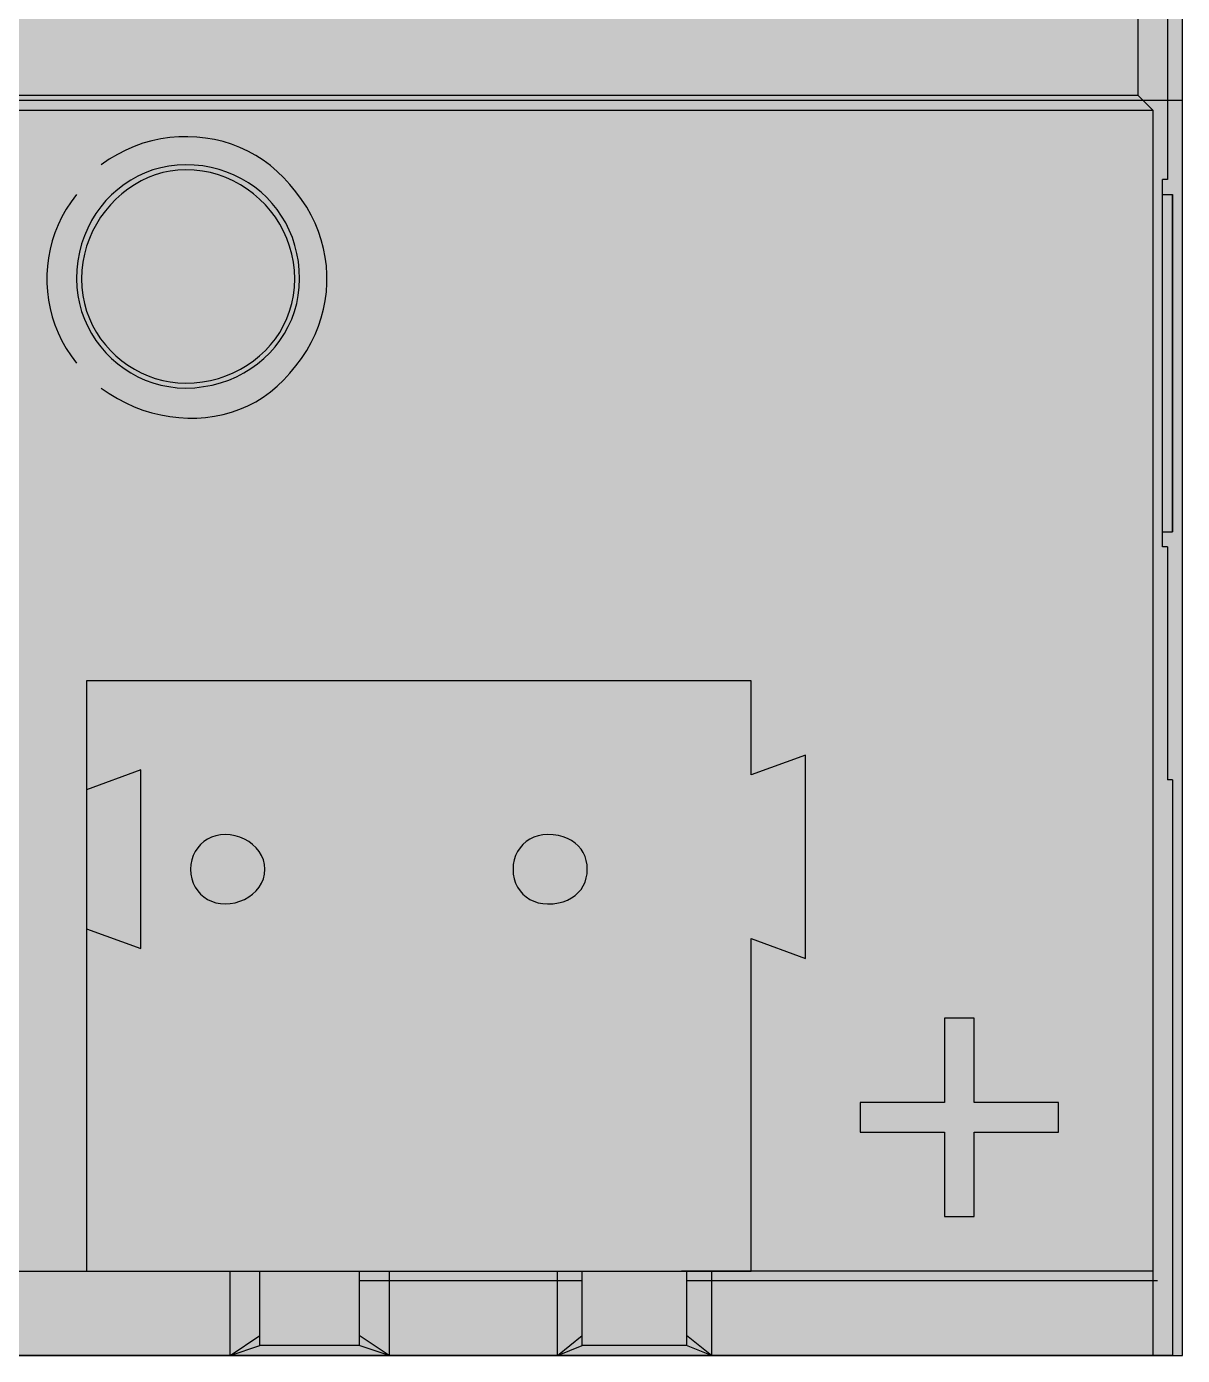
# Model space of a CAD drawing. Header units: millimetres. Extents: x 0 to 966, y -664 to 90.
# Drawn here: x 301.46 to 322, y -130 to -106.39 of the extents above; entities that cross this region are included whole.
import ezdxf

# ---------------------------------------------------------------- set-up
doc = ezdxf.new("R2010")
doc.units = ezdxf.units.MM
for name, color, linetype in [('HDL_BODY', 7, 'Continuous'), ('HDL_COLOUR', 7, 'Continuous'), ('HDL_DETAIL', 7, 'Continuous')]:
    doc.layers.add(name, color=color, linetype=linetype)

# ---------------------------------------------------------------- blocks, each defined once
blk = doc.blocks.new('M_R4.16.1_FRONT')
at = {"layer": 'HDL_BODY', "true_color": 0x202126}
blk.add_hatch(color=250, dxfattribs=at).paths.add_polyline_path([(0, 0), (72, 0), (72, 90), (0, 90)])
at = {"layer": 'HDL_BODY', "true_color": 0x2a2a30}
blk.add_hatch(color=250, dxfattribs=at).paths.add_polyline_path([(0.4, 20.52), (71.6, 20.52), (71.6, 68.31), (0.4, 68.31)])
at = {"layer": 'HDL_BODY', "true_color": 0x23242a}
blk.add_hatch(color=250, dxfattribs=at).paths.add_polyline_path([(0.4, 0.5), (71.6, 0.5), (71.6, 19.8), (0.4, 19.8)])
at = {"layer": 'HDL_COLOUR', "true_color": 0x232529}
for points in [[(56.312, 19.129), (56.307, 19.283), (56.291, 19.434), (56.265, 19.581), (56.229, 19.724), (56.183, 19.862), (56.128, 19.995), (56.065, 20.122), (55.993, 20.244), (55.913, 20.36), (55.825, 20.469), (55.729, 20.572), (55.627, 20.668), (55.517, 20.756), (55.402, 20.836), (55.28, 20.908), (55.152, 20.972), (55.019, 21.027), (54.882, 21.072), (54.739, 21.108), (54.592, 21.135), (54.441, 21.151), (54.287, 21.156), (54.137, 21.15), (53.99, 21.133), (53.846, 21.104), (53.706, 21.064), (53.57, 21.014), (53.439, 20.955), (53.314, 20.885), (53.193, 20.806), (53.079, 20.719), (52.971, 20.623), (52.871, 20.519), (52.778, 20.408), (52.692, 20.289), (52.615, 20.164), (52.547, 20.032), (52.488, 19.894), (52.439, 19.75), (52.4, 19.602), (52.371, 19.448), (52.354, 19.29), (52.348, 19.129), (52.354, 18.979), (52.371, 18.832), (52.4, 18.688), (52.439, 18.548), (52.488, 18.412), (52.547, 18.281), (52.615, 18.156), (52.692, 18.035), (52.778, 17.921), (52.871, 17.813), (52.971, 17.713), (53.079, 17.619), (53.193, 17.534), (53.314, 17.457), (53.439, 17.389), (53.57, 17.33), (53.706, 17.28), (53.846, 17.241), (53.99, 17.213), (54.137, 17.195), (54.287, 17.189), (54.449, 17.195), (54.606, 17.213), (54.76, 17.241), (54.908, 17.28), (55.052, 17.33), (55.189, 17.389), (55.321, 17.457), (55.446, 17.534), (55.565, 17.619), (55.676, 17.713), (55.78, 17.813), (55.876, 17.921), (55.963, 18.035), (56.042, 18.156), (56.111, 18.281), (56.171, 18.412), (56.221, 18.548), (56.26, 18.688), (56.289, 18.832), (56.307, 18.979), (56.312, 19.129)], [(56.226, 19.129), (56.22, 19.278), (56.203, 19.425), (56.174, 19.569), (56.135, 19.709), (56.086, 19.845), (56.027, 19.975), (55.959, 20.101), (55.882, 20.222), (55.796, 20.336), (55.703, 20.443), (55.602, 20.544), (55.495, 20.637), (55.381, 20.723), (55.26, 20.8), (55.134, 20.868), (55.003, 20.927), (54.868, 20.977), (54.728, 21.016), (54.584, 21.044), (54.437, 21.062), (54.287, 21.068), (54.149, 21.062), (54.013, 21.044), (53.879, 21.016), (53.748, 20.977), (53.62, 20.927), (53.496, 20.868), (53.376, 20.8), (53.261, 20.723), (53.152, 20.637), (53.048, 20.544), (52.95, 20.443), (52.86, 20.336), (52.776, 20.222), (52.701, 20.101), (52.634, 19.975), (52.576, 19.845), (52.527, 19.709), (52.488, 19.569), (52.46, 19.425), (52.443, 19.278), (52.437, 19.129), (52.443, 18.979), (52.46, 18.834), (52.488, 18.693), (52.527, 18.557), (52.576, 18.425), (52.634, 18.299), (52.701, 18.178), (52.776, 18.064), (52.86, 17.956), (52.95, 17.854), (53.048, 17.76), (53.152, 17.673), (53.261, 17.594), (53.376, 17.522), (53.496, 17.459), (53.62, 17.405), (53.748, 17.36), (53.879, 17.325), (54.013, 17.299), (54.149, 17.283), (54.287, 17.278), (54.437, 17.283), (54.584, 17.299), (54.728, 17.325), (54.868, 17.36), (55.003, 17.405), (55.134, 17.459), (55.26, 17.522), (55.381, 17.594), (55.495, 17.673), (55.602, 17.76), (55.703, 17.854), (55.796, 17.956), (55.882, 18.064), (55.959, 18.178), (56.027, 18.299), (56.086, 18.425), (56.135, 18.557), (56.174, 18.693), (56.203, 18.834), (56.22, 18.979), (56.226, 19.129)]]:
    blk.add_hatch(color=250, dxfattribs=at).paths.add_polyline_path(points)
at = {"layer": 'HDL_COLOUR', "true_color": 0x111316}
blk.add_hatch(color=250, dxfattribs=at).paths.add_polyline_path([(52.523, 1.499), (58.429, 1.499), (58.429, 11.989), (52.523, 11.989)])
at = {"layer": 'HDL_COLOUR', "true_color": 0xb7262f}
blk.add_hatch(color=242, dxfattribs=at).paths.add_polyline_path([(58.429, 1.499), (64.334, 1.499), (64.334, 11.989), (58.429, 11.989)])
at = {"layer": 'HDL_COLOUR', "true_color": 0x18191d}
for points in [[(55.697, 8.639), (55.69, 8.725), (55.669, 8.807), (55.636, 8.884), (55.593, 8.956), (55.539, 9.021), (55.477, 9.08), (55.408, 9.131), (55.332, 9.174), (55.251, 9.209), (55.167, 9.235), (55.08, 9.251), (54.992, 9.256), (54.906, 9.251), (54.824, 9.235), (54.748, 9.209), (54.676, 9.174), (54.611, 9.131), (54.552, 9.08), (54.501, 9.021), (54.458, 8.956), (54.423, 8.884), (54.397, 8.807), (54.382, 8.725), (54.376, 8.639), (54.382, 8.553), (54.397, 8.471), (54.423, 8.394), (54.458, 8.322), (54.501, 8.257), (54.552, 8.198), (54.611, 8.147), (54.676, 8.103), (54.748, 8.069), (54.824, 8.043), (54.906, 8.027), (54.992, 8.022), (55.08, 8.027), (55.167, 8.043), (55.251, 8.069), (55.332, 8.103), (55.408, 8.147), (55.477, 8.198), (55.539, 8.257), (55.593, 8.322), (55.636, 8.394), (55.669, 8.471), (55.69, 8.553), (55.697, 8.639)], [(61.425, 8.639), (61.421, 8.719), (61.407, 8.795), (61.384, 8.867), (61.353, 8.934), (61.313, 8.997), (61.265, 9.054), (61.209, 9.104), (61.145, 9.149), (61.074, 9.186), (60.996, 9.216), (60.911, 9.238), (60.819, 9.251), (60.72, 9.256), (60.634, 9.251), (60.552, 9.235), (60.475, 9.209), (60.403, 9.174), (60.338, 9.131), (60.28, 9.08), (60.229, 9.021), (60.186, 8.956), (60.151, 8.884), (60.126, 8.807), (60.11, 8.725), (60.105, 8.639), (60.11, 8.553), (60.126, 8.471), (60.151, 8.394), (60.186, 8.322), (60.229, 8.257), (60.28, 8.198), (60.338, 8.147), (60.403, 8.103), (60.475, 8.069), (60.552, 8.043), (60.634, 8.027), (60.72, 8.022), (60.819, 8.026), (60.911, 8.04), (60.996, 8.062), (61.074, 8.092), (61.145, 8.129), (61.209, 8.173), (61.265, 8.224), (61.313, 8.281), (61.353, 8.344), (61.384, 8.411), (61.407, 8.483), (61.421, 8.559), (61.425, 8.639)]]:
    blk.add_hatch(color=250, dxfattribs=at).paths.add_polyline_path(points)
at = {"layer": 'HDL_DETAIL', "color": 251, "true_color": 0x52555c}
for points in [[(0, 0), (72, 0), (72, 89.999), (0, 89.999), (0, 0)], [(0, 22.302), (72, 22.302), (72, 67.697), (0, 67.697), (0, 22.302)], [(71.737, 23.183), (71.737, 23.183)], [(71.208, 22.39), (71.208, 22.39)], [(71.208, 22.39), (71.208, 22.39)], [(71.473, 22.126), (71.473, 22.126)], [(71.473, 22.126), (71.473, 22.126)], [(71.473, 22.126), (71.473, 22.126)], [(56.312, 19.129), (56.307, 19.283), (56.291, 19.434), (56.265, 19.581), (56.229, 19.724), (56.183, 19.862), (56.128, 19.995), (56.065, 20.122), (55.993, 20.244), (55.913, 20.36), (55.825, 20.469), (55.729, 20.572), (55.627, 20.668), (55.517, 20.756), (55.402, 20.836), (55.28, 20.908), (55.152, 20.972), (55.019, 21.027), (54.882, 21.072), (54.739, 21.108), (54.592, 21.135), (54.441, 21.151), (54.287, 21.156), (54.137, 21.15), (53.99, 21.133), (53.846, 21.104), (53.706, 21.064), (53.57, 21.014), (53.439, 20.955), (53.314, 20.885), (53.193, 20.806), (53.079, 20.719), (52.971, 20.623), (52.871, 20.519), (52.778, 20.408), (52.692, 20.289), (52.615, 20.164), (52.547, 20.032), (52.488, 19.894), (52.439, 19.75), (52.4, 19.602), (52.371, 19.448), (52.354, 19.29), (52.348, 19.129), (52.354, 18.979), (52.371, 18.832), (52.4, 18.688), (52.439, 18.548), (52.488, 18.412), (52.547, 18.281), (52.615, 18.156), (52.692, 18.035), (52.778, 17.921), (52.871, 17.813), (52.971, 17.713), (53.079, 17.619), (53.193, 17.534), (53.314, 17.457), (53.439, 17.389), (53.57, 17.33), (53.706, 17.28), (53.846, 17.241), (53.99, 17.213), (54.137, 17.195), (54.287, 17.189), (54.449, 17.195), (54.606, 17.213), (54.76, 17.241), (54.908, 17.28), (55.052, 17.33), (55.189, 17.389), (55.321, 17.457), (55.446, 17.534), (55.565, 17.619), (55.676, 17.713), (55.78, 17.813), (55.876, 17.921), (55.963, 18.035), (56.042, 18.156), (56.111, 18.281), (56.171, 18.412), (56.221, 18.548), (56.26, 18.688), (56.289, 18.832), (56.307, 18.979), (56.312, 19.129)], [(56.226, 19.129), (56.22, 19.278), (56.203, 19.425), (56.174, 19.569), (56.135, 19.709), (56.086, 19.845), (56.027, 19.975), (55.959, 20.101), (55.882, 20.222), (55.796, 20.336), (55.703, 20.443), (55.602, 20.544), (55.495, 20.637), (55.381, 20.723), (55.26, 20.8), (55.134, 20.868), (55.003, 20.927), (54.868, 20.977), (54.728, 21.016), (54.584, 21.044), (54.437, 21.062), (54.287, 21.068), (54.149, 21.062), (54.013, 21.044), (53.879, 21.016), (53.748, 20.977), (53.62, 20.927), (53.496, 20.868), (53.376, 20.8), (53.261, 20.723), (53.152, 20.637), (53.048, 20.544), (52.95, 20.443), (52.86, 20.336), (52.776, 20.222), (52.701, 20.101), (52.634, 19.975), (52.576, 19.845), (52.527, 19.709), (52.488, 19.569), (52.46, 19.425), (52.443, 19.278), (52.437, 19.129), (52.443, 18.979), (52.46, 18.834), (52.488, 18.693), (52.527, 18.557), (52.576, 18.425), (52.634, 18.299), (52.701, 18.178), (52.776, 18.064), (52.86, 17.956), (52.95, 17.854), (53.048, 17.76), (53.152, 17.673), (53.261, 17.594), (53.376, 17.522), (53.496, 17.459), (53.62, 17.405), (53.748, 17.36), (53.879, 17.325), (54.013, 17.299), (54.149, 17.283), (54.287, 17.278), (54.437, 17.283), (54.584, 17.299), (54.728, 17.325), (54.868, 17.36), (55.003, 17.405), (55.134, 17.459), (55.26, 17.522), (55.381, 17.594), (55.495, 17.673), (55.602, 17.76), (55.703, 17.854), (55.796, 17.956), (55.882, 18.064), (55.959, 18.178), (56.027, 18.299), (56.086, 18.425), (56.135, 18.557), (56.174, 18.693), (56.203, 18.834), (56.22, 18.979), (56.226, 19.129)], [(52.788, 21.156), (52.788, 21.156)], [(71.648, 20.892), (71.648, 20.892)], [(71.648, 20.892), (71.648, 20.892)], [(71.737, 20.892), (71.737, 20.892)], [(71.737, 20.892), (71.737, 20.892)], [(52.966, 20.627), (52.966, 20.627)], [(71.648, 20.627), (71.648, 20.627)], [(71.824, 20.627), (71.824, 20.627)], [(71.824, 20.627), (71.824, 20.627)], [(71.824, 20.627), (71.824, 20.627)], [(52.966, 17.63), (52.966, 17.63)], [(52.788, 17.189), (52.788, 17.189)], [(71.648, 14.633), (71.648, 14.633)], [(71.824, 14.633), (71.824, 14.633)], [(71.824, 14.633), (71.824, 14.633)], [(71.824, 14.633), (71.824, 14.633)], [(71.648, 14.369), (71.648, 14.369)], [(71.648, 14.369), (71.648, 14.369)], [(71.737, 14.369), (71.737, 14.369)], [(71.737, 14.369), (71.737, 14.369)], [(71.737, 12.165), (71.737, 12.165)], [(71.737, 10.226), (71.737, 10.226)], [(71.824, 10.226), (71.824, 10.226)], [(71.824, 10.226), (71.824, 10.226)], [(55.697, 8.639), (55.69, 8.725), (55.669, 8.807), (55.636, 8.884), (55.593, 8.956), (55.539, 9.021), (55.477, 9.08), (55.408, 9.131), (55.332, 9.174), (55.251, 9.209), (55.167, 9.235), (55.08, 9.251), (54.992, 9.256), (54.906, 9.251), (54.824, 9.235), (54.748, 9.209), (54.676, 9.174), (54.611, 9.131), (54.552, 9.08), (54.501, 9.021), (54.458, 8.956), (54.423, 8.884), (54.397, 8.807), (54.382, 8.725), (54.376, 8.639), (54.382, 8.553), (54.397, 8.471), (54.423, 8.394), (54.458, 8.322), (54.501, 8.257), (54.552, 8.198), (54.611, 8.147), (54.676, 8.103), (54.748, 8.069), (54.824, 8.043), (54.906, 8.027), (54.992, 8.022), (55.08, 8.027), (55.167, 8.043), (55.251, 8.069), (55.332, 8.103), (55.408, 8.147), (55.477, 8.198), (55.539, 8.257), (55.593, 8.322), (55.636, 8.394), (55.669, 8.471), (55.69, 8.553), (55.697, 8.639)], [(61.425, 8.639), (61.421, 8.719), (61.407, 8.795), (61.384, 8.867), (61.353, 8.934), (61.313, 8.997), (61.265, 9.054), (61.209, 9.104), (61.145, 9.149), (61.074, 9.186), (60.996, 9.216), (60.911, 9.238), (60.819, 9.251), (60.72, 9.256), (60.634, 9.251), (60.552, 9.235), (60.475, 9.209), (60.403, 9.174), (60.338, 9.131), (60.28, 9.08), (60.229, 9.021), (60.186, 8.956), (60.151, 8.884), (60.126, 8.807), (60.11, 8.725), (60.105, 8.639), (60.11, 8.553), (60.126, 8.471), (60.151, 8.394), (60.186, 8.322), (60.229, 8.257), (60.28, 8.198), (60.338, 8.147), (60.403, 8.103), (60.475, 8.069), (60.552, 8.043), (60.634, 8.027), (60.72, 8.022), (60.819, 8.026), (60.911, 8.04), (60.996, 8.062), (61.074, 8.092), (61.145, 8.129), (61.209, 8.173), (61.265, 8.224), (61.313, 8.281), (61.353, 8.344), (61.384, 8.411), (61.407, 8.483), (61.421, 8.559), (61.425, 8.639)], [(63.1, 1.499), (63.1, 1.499)], [(63.1, 1.499), (63.1, 1.499)], [(71.473, 1.499), (71.473, 1.499)], [(71.473, 1.499), (71.473, 1.499)], [(52.877, 0), (52.877, 0)], [(52.877, 0), (52.877, 0)], [(52.877, 0), (52.877, 0)], [(52.877, 0), (52.877, 0)], [(52.877, 0), (52.877, 0)], [(52.877, 0), (52.877, 0)], [(52.877, 0), (52.877, 0)], [(52.877, 0), (52.877, 0)], [(52.877, 0), (52.877, 0)], [(52.877, 0), (52.877, 0)], [(52.877, 0), (52.877, 0)], [(52.877, 0), (52.877, 0)], [(52.877, 0), (52.877, 0)], [(52.877, 0), (52.877, 0)], [(52.877, 0), (52.877, 0)], [(52.877, 0), (52.877, 0)], [(52.877, 0), (52.877, 0)], [(52.877, 0), (52.877, 0)], [(52.877, 0), (52.877, 0)], [(52.877, 0), (52.877, 0)], [(52.877, 0), (52.877, 0)], [(52.877, 0), (52.877, 0)], [(52.877, 0), (52.877, 0)], [(60.456, 0), (60.456, 0)], [(60.456, 0), (60.456, 0)], [(60.456, 0), (60.456, 0)], [(60.456, 0), (60.456, 0)], [(60.456, 0), (60.456, 0)], [(60.456, 0), (60.456, 0)], [(60.456, 0), (60.456, 0)], [(60.456, 0), (60.456, 0)], [(60.456, 0), (60.456, 0)], [(60.456, 0), (60.456, 0)], [(60.456, 0), (60.456, 0)], [(60.456, 0), (60.456, 0)], [(60.456, 0), (60.456, 0)], [(60.456, 0), (60.456, 0)], [(60.456, 0), (60.456, 0)], [(60.456, 0), (60.456, 0)], [(60.456, 0), (60.456, 0)], [(60.456, 0), (60.456, 0)], [(60.456, 0), (60.456, 0)], [(60.456, 0), (60.456, 0)], [(60.456, 0), (60.456, 0)], [(60.456, 0), (60.456, 0)], [(60.456, 0), (60.456, 0)], [(63.54, 0), (63.54, 0)], [(63.54, 0), (63.54, 0)], [(71.473, 0), (71.473, 0)], [(71.473, 0), (71.473, 0)], [(71.824, 0), (71.824, 0)], [(71.824, 0), (71.824, 0)], [(71.824, 0), (71.824, 0)]]:
    blk.add_lwpolyline(points, close=True, dxfattribs=at)
for points in [[(71.737, 25.034), (71.737, 24.946), (71.737, 24.77), (71.737, 24.506), (71.737, 24.065), (71.737, 23.624), (71.737, 23.183)], [(71.208, 24.065), (71.208, 23.536), (71.208, 23.095), (71.208, 22.654), (71.208, 22.478), (71.208, 22.39)], [(71.737, 23.183), (71.737, 20.892)], [(71.737, 23.183), (71.737, 20.892)], [(71.737, 23.183), (71.737, 20.892)], [(71.737, 23.183), (71.737, 20.892)], [(71.737, 23.183), (71.737, 20.892)], [(71.737, 23.183), (71.737, 20.892)], [(71.737, 23.183), (71.737, 20.892)], [(71.737, 23.183), (71.737, 20.892)], [(71.737, 23.183), (71.737, 20.892)], [(71.737, 23.183), (71.737, 20.892)], [(71.737, 23.183), (71.737, 20.892)], [(71.737, 23.183), (71.737, 20.892)], [(71.737, 23.183), (71.737, 20.892)], [(71.737, 23.183), (71.737, 20.892)], [(71.737, 23.183), (71.737, 20.892)], [(71.737, 23.183), (71.737, 20.892)], [(71.737, 23.183), (71.737, 20.892)], [(71.737, 23.183), (71.737, 20.892)], [(71.737, 23.183), (71.737, 20.892)], [(71.737, 23.183), (71.737, 20.892)], [(71.737, 23.183), (71.737, 20.892)], [(0.44, 22.39), (71.208, 22.39)], [(0.44, 22.39), (71.208, 22.39)], [(0.44, 22.39), (71.208, 22.39)], [(0.44, 22.39), (71.208, 22.39)], [(0.44, 22.39), (71.208, 22.39)], [(0.44, 22.39), (71.208, 22.39)], [(0.44, 22.39), (71.208, 22.39)], [(0.44, 22.39), (71.208, 22.39)], [(0.44, 22.39), (71.208, 22.39)], [(0.44, 22.39), (71.208, 22.39)], [(0.44, 22.39), (71.208, 22.39)], [(0.44, 22.39), (71.208, 22.39)], [(0.44, 22.39), (71.208, 22.39)], [(0.44, 22.39), (71.208, 22.39)], [(0.44, 22.39), (71.208, 22.39)], [(0.44, 22.39), (71.208, 22.39)], [(0.44, 22.39), (71.208, 22.39)], [(0.44, 22.39), (71.208, 22.39)], [(0.44, 22.39), (71.208, 22.39)], [(0.44, 22.39), (71.208, 22.39)], [(0.44, 22.39), (71.208, 22.39)], [(71.473, 22.126), (71.208, 22.39)], [(71.473, 22.126), (71.208, 22.39)], [(71.473, 22.126), (71.208, 22.39)], [(71.473, 22.126), (71.208, 22.39)], [(71.473, 22.126), (71.208, 22.39)], [(71.473, 22.126), (71.208, 22.39)], [(71.473, 22.126), (71.208, 22.39)], [(71.473, 22.126), (71.208, 22.39)], [(71.473, 22.126), (71.208, 22.39)], [(71.473, 22.126), (71.208, 22.39)], [(71.473, 22.126), (71.208, 22.39)], [(71.473, 22.126), (71.208, 22.39)], [(71.473, 22.126), (71.208, 22.39)], [(71.473, 22.126), (71.208, 22.39)], [(71.473, 22.126), (71.208, 22.39)], [(71.473, 22.126), (71.208, 22.39)], [(71.473, 22.126), (71.208, 22.39)], [(71.473, 22.126), (71.208, 22.39)], [(71.473, 22.126), (71.208, 22.39)], [(71.473, 22.126), (71.208, 22.39)], [(71.473, 22.126), (71.208, 22.39)], [(0.264, 22.126), (71.473, 22.126)], [(0.264, 22.126), (71.473, 22.126)], [(0.264, 22.126), (71.473, 22.126)], [(0.264, 22.126), (71.473, 22.126)], [(0.264, 22.126), (71.473, 22.126)], [(0.264, 22.126), (71.473, 22.126)], [(0.264, 22.126), (71.473, 22.126)], [(0.264, 22.126), (71.473, 22.126)], [(0.264, 22.126), (71.473, 22.126)], [(0.264, 22.126), (71.473, 22.126)], [(0.264, 22.126), (71.473, 22.126)], [(0.264, 22.126), (71.473, 22.126)], [(0.264, 22.126), (71.473, 22.126)], [(0.264, 22.126), (71.473, 22.126)], [(0.264, 22.126), (71.473, 22.126)], [(0.264, 22.126), (71.473, 22.126)], [(0.264, 22.126), (71.473, 22.126)], [(0.264, 22.126), (71.473, 22.126)], [(0.264, 22.126), (71.473, 22.126)], [(0.264, 22.126), (71.473, 22.126)], [(0.264, 22.126), (71.473, 22.126)], [(71.473, 22.126), (71.473, 1.499)], [(71.473, 22.126), (71.473, 1.499)], [(71.473, 22.126), (71.473, 1.499)], [(71.473, 22.126), (71.473, 1.499)], [(71.473, 22.126), (71.473, 1.499)], [(71.473, 22.126), (71.473, 1.499)], [(71.473, 22.126), (71.473, 1.499)], [(71.473, 22.126), (71.473, 1.499)], [(71.473, 22.126), (71.473, 1.499)], [(71.473, 22.126), (71.473, 1.499)], [(71.473, 22.126), (71.473, 1.499)], [(71.473, 22.126), (71.473, 1.499)], [(71.473, 22.126), (71.473, 1.499)], [(71.473, 22.126), (71.473, 1.499)], [(71.473, 22.126), (71.473, 1.499)], [(71.473, 22.126), (71.473, 1.499)], [(71.473, 22.126), (71.473, 1.499)], [(71.473, 22.126), (71.473, 1.499)], [(71.473, 22.126), (71.473, 1.499)], [(71.473, 22.126), (71.473, 1.499)], [(71.473, 22.126), (71.473, 1.499)], [(52.788, 17.189), (52.928, 17.091), (53.073, 17.002), (53.222, 16.924), (53.374, 16.855), (53.529, 16.797), (53.686, 16.748), (53.845, 16.71), (54.004, 16.681), (54.164, 16.663), (54.324, 16.654), (54.484, 16.656), (54.642, 16.667), (54.798, 16.689), (54.952, 16.72), (55.103, 16.762), (55.25, 16.813), (55.394, 16.875), (55.532, 16.946), (55.666, 17.028), (55.794, 17.119), (55.915, 17.221), (56.03, 17.332), (56.137, 17.454), (56.247, 17.583), (56.347, 17.716), (56.438, 17.854), (56.518, 17.995), (56.588, 18.139), (56.648, 18.287), (56.698, 18.437), (56.738, 18.588), (56.768, 18.741), (56.788, 18.896), (56.798, 19.051), (56.798, 19.206), (56.788, 19.361), (56.768, 19.515), (56.738, 19.669), (56.698, 19.82), (56.648, 19.97), (56.588, 20.117), (56.518, 20.262), (56.438, 20.403), (56.347, 20.541), (56.247, 20.674), (56.137, 20.803), (56.03, 20.925), (55.915, 21.038), (55.794, 21.142), (55.666, 21.236), (55.532, 21.321), (55.394, 21.397), (55.25, 21.463), (55.103, 21.52), (54.952, 21.567), (54.798, 21.604), (54.642, 21.631), (54.484, 21.648), (54.324, 21.655), (54.164, 21.652), (54.004, 21.639), (53.845, 21.616), (53.686, 21.582), (53.529, 21.538), (53.374, 21.483), (53.222, 21.417), (53.073, 21.341), (52.928, 21.254), (52.788, 21.156)], [(71.648, 14.369), (71.648, 20.892)], [(71.648, 14.369), (71.648, 20.892)], [(71.648, 14.369), (71.648, 20.892)], [(71.648, 14.369), (71.648, 20.892)], [(71.648, 14.369), (71.648, 20.892)], [(71.648, 14.369), (71.648, 20.892)], [(71.648, 14.369), (71.648, 20.892)], [(71.648, 14.369), (71.648, 20.892)], [(71.648, 14.369), (71.648, 20.892)], [(71.648, 14.369), (71.648, 20.892)], [(71.648, 14.369), (71.648, 20.892)], [(71.648, 14.369), (71.648, 20.892)], [(71.648, 14.369), (71.648, 20.892)], [(71.648, 14.369), (71.648, 20.892)], [(71.648, 14.369), (71.648, 20.892)], [(71.648, 14.369), (71.648, 20.892)], [(71.648, 14.369), (71.648, 20.892)], [(71.648, 14.369), (71.648, 20.892)], [(71.648, 14.369), (71.648, 20.892)], [(71.648, 14.369), (71.648, 20.892)], [(71.648, 14.369), (71.648, 20.892)], [(71.737, 20.892), (71.648, 20.892)], [(71.737, 20.892), (71.648, 20.892)], [(71.737, 20.892), (71.648, 20.892)], [(71.737, 20.892), (71.648, 20.892)], [(71.737, 20.892), (71.648, 20.892)], [(71.737, 20.892), (71.648, 20.892)], [(71.737, 20.892), (71.648, 20.892)], [(71.737, 20.892), (71.648, 20.892)], [(71.737, 20.892), (71.648, 20.892)], [(71.737, 20.892), (71.648, 20.892)], [(71.737, 20.892), (71.648, 20.892)], [(71.737, 20.892), (71.648, 20.892)], [(71.737, 20.892), (71.648, 20.892)], [(71.737, 20.892), (71.648, 20.892)], [(71.737, 20.892), (71.648, 20.892)], [(71.737, 20.892), (71.648, 20.892)], [(71.737, 20.892), (71.648, 20.892)], [(71.737, 20.892), (71.648, 20.892)], [(71.737, 20.892), (71.648, 20.892)], [(71.737, 20.892), (71.648, 20.892)], [(71.737, 20.892), (71.648, 20.892)], [(52.348, 20.627), (52.252, 20.499), (52.165, 20.366), (52.089, 20.23), (52.022, 20.09), (51.964, 19.947), (51.916, 19.802), (51.878, 19.654), (51.849, 19.505), (51.83, 19.355), (51.82, 19.204), (51.82, 19.053), (51.83, 18.902), (51.849, 18.752), (51.878, 18.603), (51.916, 18.455), (51.964, 18.31), (52.022, 18.167), (52.089, 18.027), (52.165, 17.891), (52.252, 17.758), (52.348, 17.63)], [(71.648, 20.627), (71.824, 20.627)], [(71.648, 20.627), (71.824, 20.627)], [(71.648, 20.627), (71.824, 20.627)], [(71.648, 20.627), (71.824, 20.627)], [(71.648, 20.627), (71.824, 20.627)], [(71.648, 20.627), (71.824, 20.627)], [(71.648, 20.627), (71.824, 20.627)], [(71.648, 20.627), (71.824, 20.627)], [(71.648, 20.627), (71.824, 20.627)], [(71.648, 20.627), (71.824, 20.627)], [(71.648, 20.627), (71.824, 20.627)], [(71.648, 20.627), (71.824, 20.627)], [(71.648, 20.627), (71.824, 20.627)], [(71.648, 20.627), (71.824, 20.627)], [(71.648, 20.627), (71.824, 20.627)], [(71.648, 20.627), (71.824, 20.627)], [(71.648, 20.627), (71.824, 20.627)], [(71.648, 20.627), (71.824, 20.627)], [(71.648, 20.627), (71.824, 20.627)], [(71.648, 20.627), (71.824, 20.627)], [(71.648, 20.627), (71.824, 20.627)], [(71.824, 20.627), (71.824, 14.633)], [(71.824, 20.627), (71.824, 14.633)], [(71.824, 20.627), (71.824, 14.633)], [(71.824, 20.627), (71.824, 14.633)], [(71.824, 20.627), (71.824, 14.633)], [(71.824, 20.627), (71.824, 14.633)], [(71.824, 20.627), (71.824, 14.633)], [(71.824, 20.627), (71.824, 14.633)], [(71.824, 20.627), (71.824, 14.633)], [(71.824, 20.627), (71.824, 14.633)], [(71.824, 20.627), (71.824, 14.633)], [(71.824, 20.627), (71.824, 14.633)], [(71.824, 20.627), (71.824, 14.633)], [(71.824, 20.627), (71.824, 14.633)], [(71.824, 20.627), (71.824, 14.633)], [(71.824, 20.627), (71.824, 14.633)], [(71.824, 20.627), (71.824, 14.633)], [(71.824, 20.627), (71.824, 14.633)], [(71.824, 20.627), (71.824, 14.633)], [(71.824, 20.627), (71.824, 14.633)], [(71.824, 20.627), (71.824, 14.633)], [(71.824, 14.633), (71.824, 20.627)], [(71.824, 14.633), (71.824, 20.627)], [(71.824, 14.633), (71.824, 20.627)], [(71.824, 14.633), (71.824, 20.627)], [(71.824, 14.633), (71.824, 20.627)], [(71.824, 14.633), (71.824, 20.627)], [(71.824, 14.633), (71.824, 20.627)], [(71.824, 14.633), (71.824, 20.627)], [(71.824, 14.633), (71.824, 20.627)], [(71.824, 14.633), (71.824, 20.627)], [(71.824, 14.633), (71.824, 20.627)], [(71.824, 14.633), (71.824, 20.627)], [(71.824, 14.633), (71.824, 20.627)], [(71.824, 14.633), (71.824, 20.627)], [(71.824, 14.633), (71.824, 20.627)], [(71.824, 14.633), (71.824, 20.627)], [(71.824, 14.633), (71.824, 20.627)], [(71.824, 14.633), (71.824, 20.627)], [(71.824, 14.633), (71.824, 20.627)], [(71.824, 14.633), (71.824, 20.627)], [(71.824, 14.633), (71.824, 20.627)], [(71.648, 14.633), (71.824, 14.633)], [(71.648, 14.633), (71.824, 14.633)], [(71.648, 14.633), (71.824, 14.633)], [(71.648, 14.633), (71.824, 14.633)], [(71.648, 14.633), (71.824, 14.633)], [(71.648, 14.633), (71.824, 14.633)], [(71.648, 14.633), (71.824, 14.633)], [(71.648, 14.633), (71.824, 14.633)], [(71.648, 14.633), (71.824, 14.633)], [(71.648, 14.633), (71.824, 14.633)], [(71.648, 14.633), (71.824, 14.633)], [(71.648, 14.633), (71.824, 14.633)], [(71.648, 14.633), (71.824, 14.633)], [(71.648, 14.633), (71.824, 14.633)], [(71.648, 14.633), (71.824, 14.633)], [(71.648, 14.633), (71.824, 14.633)], [(71.648, 14.633), (71.824, 14.633)], [(71.648, 14.633), (71.824, 14.633)], [(71.648, 14.633), (71.824, 14.633)], [(71.648, 14.633), (71.824, 14.633)], [(71.648, 14.633), (71.824, 14.633)], [(71.737, 14.369), (71.648, 14.369)], [(71.737, 14.369), (71.648, 14.369)], [(71.737, 14.369), (71.648, 14.369)], [(71.737, 14.369), (71.648, 14.369)], [(71.737, 14.369), (71.648, 14.369)], [(71.737, 14.369), (71.648, 14.369)], [(71.737, 14.369), (71.648, 14.369)], [(71.737, 14.369), (71.648, 14.369)], [(71.737, 14.369), (71.648, 14.369)], [(71.737, 14.369), (71.648, 14.369)], [(71.737, 14.369), (71.648, 14.369)], [(71.737, 14.369), (71.648, 14.369)], [(71.737, 14.369), (71.648, 14.369)], [(71.737, 14.369), (71.648, 14.369)], [(71.737, 14.369), (71.648, 14.369)], [(71.737, 14.369), (71.648, 14.369)], [(71.737, 14.369), (71.648, 14.369)], [(71.737, 14.369), (71.648, 14.369)], [(71.737, 14.369), (71.648, 14.369)], [(71.737, 14.369), (71.648, 14.369)], [(71.737, 14.369), (71.648, 14.369)], [(71.737, 14.369), (71.737, 12.165)], [(71.737, 14.369), (71.737, 12.165)], [(71.737, 14.369), (71.737, 12.165)], [(71.737, 14.369), (71.737, 12.165)], [(71.737, 14.369), (71.737, 12.165)], [(71.737, 14.369), (71.737, 12.165)], [(71.737, 14.369), (71.737, 12.165)], [(71.737, 14.369), (71.737, 12.165)], [(71.737, 14.369), (71.737, 12.165)], [(71.737, 14.369), (71.737, 12.165)], [(71.737, 14.369), (71.737, 12.165)], [(71.737, 14.369), (71.737, 12.165)], [(71.737, 14.369), (71.737, 12.165)], [(71.737, 14.369), (71.737, 12.165)], [(71.737, 14.369), (71.737, 12.165)], [(71.737, 14.369), (71.737, 12.165)], [(71.737, 14.369), (71.737, 12.165)], [(71.737, 14.369), (71.737, 12.165)], [(71.737, 14.369), (71.737, 12.165)], [(71.737, 14.369), (71.737, 12.165)], [(71.737, 14.369), (71.737, 12.165)], [(71.737, 12.165), (71.737, 11.636), (71.737, 11.195), (71.737, 10.843), (71.737, 10.49), (71.737, 10.314), (71.737, 10.226)], [(52.523, 11.989), (52.523, 1.499)], [(64.334, 11.989), (52.523, 11.989)], [(64.334, 10.314), (64.334, 11.989)], [(65.304, 10.666), (64.334, 10.314)], [(65.304, 7.052), (65.304, 10.666)], [(53.493, 10.402), (52.523, 10.049)], [(53.493, 7.229), (53.493, 10.402)], [(71.824, 10.226), (71.737, 10.226)], [(71.824, 10.226), (71.737, 10.226)], [(71.824, 10.226), (71.737, 10.226)], [(71.824, 10.226), (71.737, 10.226)], [(71.824, 10.226), (71.737, 10.226)], [(71.824, 10.226), (71.737, 10.226)], [(71.824, 10.226), (71.737, 10.226)], [(71.824, 10.226), (71.737, 10.226)], [(71.824, 10.226), (71.737, 10.226)], [(71.824, 10.226), (71.737, 10.226)], [(71.824, 10.226), (71.737, 10.226)], [(71.824, 10.226), (71.737, 10.226)], [(71.824, 10.226), (71.737, 10.226)], [(71.824, 10.226), (71.737, 10.226)], [(71.824, 10.226), (71.737, 10.226)], [(71.824, 10.226), (71.737, 10.226)], [(71.824, 10.226), (71.737, 10.226)], [(71.824, 10.226), (71.737, 10.226)], [(71.824, 10.226), (71.737, 10.226)], [(71.824, 10.226), (71.737, 10.226)], [(71.824, 10.226), (71.737, 10.226)], [(71.824, 10.226), (71.824, 0)], [(71.824, 10.226), (71.824, 0)], [(71.824, 10.226), (71.824, 0)], [(71.824, 10.226), (71.824, 0)], [(71.824, 10.226), (71.824, 0)], [(71.824, 10.226), (71.824, 0)], [(71.824, 10.226), (71.824, 0)], [(71.824, 10.226), (71.824, 0)], [(71.824, 10.226), (71.824, 0)], [(71.824, 10.226), (71.824, 0)], [(71.824, 10.226), (71.824, 0)], [(71.824, 10.226), (71.824, 0)], [(71.824, 10.226), (71.824, 0)], [(71.824, 10.226), (71.824, 0)], [(71.824, 10.226), (71.824, 0)], [(71.824, 10.226), (71.824, 0)], [(71.824, 10.226), (71.824, 0)], [(71.824, 10.226), (71.824, 0)], [(71.824, 10.226), (71.824, 0)], [(71.824, 10.226), (71.824, 0)], [(71.824, 10.226), (71.824, 0)], [(52.523, 7.581), (53.493, 7.229)], [(64.334, 1.499), (64.334, 7.405)], [(64.334, 7.405), (65.304, 7.052)], [(67.77, 5.995), (67.77, 4.496)], [(68.299, 5.995), (67.77, 5.995)], [(68.299, 4.496), (68.299, 5.995)], [(66.273, 4.496), (66.273, 3.967)], [(67.77, 4.496), (66.273, 4.496)], [(69.798, 4.496), (68.299, 4.496)], [(69.798, 3.967), (69.798, 4.496)], [(66.273, 3.967), (67.77, 3.967)], [(67.77, 3.967), (67.77, 2.469)], [(68.299, 2.469), (68.299, 3.967)], [(68.299, 3.967), (69.798, 3.967)], [(67.77, 2.469), (68.299, 2.469)], [(0.264, 1.499), (63.1, 1.499)], [(0.264, 1.499), (63.1, 1.499)], [(0.264, 1.499), (63.1, 1.499)], [(0.264, 1.499), (63.1, 1.499)], [(0.264, 1.499), (63.1, 1.499)], [(0.264, 1.499), (63.1, 1.499)], [(0.264, 1.499), (63.1, 1.499)], [(0.264, 1.499), (63.1, 1.499)], [(0.264, 1.499), (63.1, 1.499)], [(0.264, 1.499), (63.1, 1.499)], [(0.264, 1.499), (63.1, 1.499)], [(0.264, 1.499), (63.1, 1.499)], [(0.264, 1.499), (63.1, 1.499)], [(0.264, 1.499), (63.1, 1.499)], [(0.264, 1.499), (63.1, 1.499)], [(0.264, 1.499), (63.1, 1.499)], [(0.264, 1.499), (63.1, 1.499)], [(0.264, 1.499), (63.1, 1.499)], [(0.264, 1.499), (63.1, 1.499)], [(0.264, 1.499), (63.1, 1.499)], [(0.264, 1.499), (63.1, 1.499)], [(52.523, 1.499), (64.334, 1.499)], [(55.081, 0), (55.081, 1.499)], [(55.608, 0.177), (55.608, 1.499)], [(57.371, 1.499), (57.371, 0.177)], [(57.901, 1.499), (57.901, 0)], [(60.896, 0), (60.896, 1.499)], [(61.336, 0.177), (61.336, 1.499)], [(71.473, 1.499), (63.1, 1.499)], [(71.473, 1.499), (63.1, 1.499)], [(71.473, 1.499), (63.1, 1.499)], [(71.473, 1.499), (63.1, 1.499)], [(71.473, 1.499), (63.1, 1.499)], [(71.473, 1.499), (63.1, 1.499)], [(71.473, 1.499), (63.1, 1.499)], [(71.473, 1.499), (63.1, 1.499)], [(71.473, 1.499), (63.1, 1.499)], [(71.473, 1.499), (63.1, 1.499)], [(71.473, 1.499), (63.1, 1.499)], [(71.473, 1.499), (63.1, 1.499)], [(71.473, 1.499), (63.1, 1.499)], [(71.473, 1.499), (63.1, 1.499)], [(71.473, 1.499), (63.1, 1.499)], [(71.473, 1.499), (63.1, 1.499)], [(71.473, 1.499), (63.1, 1.499)], [(71.473, 1.499), (63.1, 1.499)], [(71.473, 1.499), (63.1, 1.499)], [(71.473, 1.499), (63.1, 1.499)], [(71.473, 1.499), (63.1, 1.499)], [(63.189, 1.499), (63.189, 0.177)], [(63.629, 1.499), (63.629, 0)], [(71.473, 1.499), (71.473, 1.058), (71.473, 0.617), (71.473, 0.265), (71.473, 0.089), (71.473, 0)], [(61.336, 1.323), (57.371, 1.323)], [(71.559, 1.323), (63.189, 1.323)], [(55.081, 0), (55.608, 0.353)], [(57.901, 0), (57.371, 0.353)], [(60.896, 0), (61.336, 0.353)], [(63.629, 0), (63.189, 0.353)], [(71.824, 0), (0, 0)], [(71.824, 0), (0, 0)], [(71.824, 0), (0, 0)], [(71.824, 0), (0, 0)], [(71.824, 0), (0, 0)], [(71.824, 0), (0, 0)], [(71.824, 0), (0, 0)], [(71.824, 0), (0, 0)], [(71.824, 0), (0, 0)], [(71.824, 0), (0, 0)], [(71.824, 0), (0, 0)], [(71.824, 0), (0, 0)], [(71.824, 0), (0, 0)], [(71.824, 0), (0, 0)], [(71.824, 0), (0, 0)], [(71.824, 0), (0, 0)], [(71.824, 0), (0, 0)], [(71.824, 0), (0, 0)], [(71.824, 0), (0, 0)], [(71.824, 0), (0, 0)], [(71.824, 0), (0, 0)], [(0.176, 0), (63.54, 0)], [(0.176, 0), (63.54, 0)], [(0.176, 0), (63.54, 0)], [(0.176, 0), (63.54, 0)], [(0.176, 0), (63.54, 0)], [(0.176, 0), (63.54, 0)], [(0.176, 0), (63.54, 0)], [(0.176, 0), (63.54, 0)], [(0.176, 0), (63.54, 0)], [(0.176, 0), (63.54, 0)], [(0.176, 0), (63.54, 0)], [(0.176, 0), (63.54, 0)], [(0.176, 0), (63.54, 0)], [(0.176, 0), (63.54, 0)], [(0.176, 0), (63.54, 0)], [(0.176, 0), (63.54, 0)], [(0.176, 0), (63.54, 0)], [(0.176, 0), (63.54, 0)], [(0.176, 0), (63.54, 0)], [(0.176, 0), (63.54, 0)], [(0.176, 0), (63.54, 0)], [(52.877, 0), (52.966, 0)], [(56.842, 0), (56.756, 0), (56.577, 0), (56.226, 0), (55.697, 0), (55.167, 0), (54.552, 0), (54.022, 0), (53.582, 0), (53.228, 0), (52.966, 0), (52.877, 0)], [(52.966, 0), (53.228, 0), (53.582, 0), (54.022, 0), (54.552, 0), (55.167, 0), (55.697, 0), (56.226, 0), (56.577, 0), (56.756, 0)], [(55.081, 0), (55.608, 0.177)], [(57.901, 0), (57.901, 0), (57.812, 0), (57.725, 0), (57.636, 0), (57.461, 0), (57.282, 0), (56.842, 0), (56.402, 0), (55.961, 0), (55.786, 0), (55.608, 0), (55.432, 0), (55.346, 0), (55.167, 0), (55.167, 0), (55.081, 0)], [(57.282, 0.177), (57.02, 0.177), (56.756, 0.177), (56.491, 0.177), (56.226, 0.177), (55.961, 0.177), (55.786, 0.177), (55.697, 0.177), (55.608, 0.177)], [(56.756, 0), (56.842, 0)], [(57.371, 0.177), (57.371, 0.177), (57.282, 0.177)], [(57.901, 0), (57.371, 0.177)], [(57.901, 0), (60.896, 0)], [(60.456, 0), (60.545, 0)], [(64.51, 0), (64.42, 0), (64.159, 0), (63.805, 0), (63.365, 0), (62.746, 0), (62.219, 0), (61.69, 0), (61.161, 0), (60.81, 0), (60.545, 0), (60.456, 0)], [(60.545, 0), (60.81, 0), (61.161, 0), (61.69, 0), (62.219, 0), (62.746, 0), (63.365, 0), (63.805, 0), (64.159, 0), (64.42, 0)], [(60.896, 0), (61.336, 0.177)], [(63.629, 0), (63.629, 0), (63.629, 0), (63.451, 0), (63.365, 0), (63.189, 0), (63.011, 0), (62.57, 0), (62.13, 0), (61.779, 0), (61.515, 0), (61.336, 0), (61.161, 0), (61.071, 0), (60.985, 0), (60.896, 0)], [(63.011, 0.177), (62.746, 0.177), (62.57, 0.177), (62.219, 0.177), (61.955, 0.177), (61.779, 0.177), (61.515, 0.177), (61.425, 0.177), (61.336, 0.177)], [(63.189, 0.177), (63.1, 0.177), (63.011, 0.177)], [(63.629, 0), (63.189, 0.177)], [(63.54, 0), (71.473, 0)], [(63.54, 0), (71.473, 0)], [(63.54, 0), (71.473, 0)], [(63.54, 0), (71.473, 0)], [(63.54, 0), (71.473, 0)], [(63.54, 0), (71.473, 0)], [(63.54, 0), (71.473, 0)], [(63.54, 0), (71.473, 0)], [(63.54, 0), (71.473, 0)], [(63.54, 0), (71.473, 0)], [(63.54, 0), (71.473, 0)], [(63.54, 0), (71.473, 0)], [(63.54, 0), (71.473, 0)], [(63.54, 0), (71.473, 0)], [(63.54, 0), (71.473, 0)], [(63.54, 0), (71.473, 0)], [(63.54, 0), (71.473, 0)], [(63.54, 0), (71.473, 0)], [(63.54, 0), (71.473, 0)], [(63.54, 0), (71.473, 0)], [(63.54, 0), (71.473, 0)], [(63.629, 0), (71.559, 0)], [(64.42, 0), (64.51, 0)], [(71.473, 0), (71.824, 0)], [(71.473, 0), (71.824, 0)], [(71.473, 0), (71.824, 0)], [(71.473, 0), (71.824, 0)], [(71.473, 0), (71.824, 0)], [(71.473, 0), (71.824, 0)], [(71.473, 0), (71.824, 0)], [(71.473, 0), (71.824, 0)], [(71.473, 0), (71.824, 0)], [(71.473, 0), (71.824, 0)], [(71.473, 0), (71.824, 0)], [(71.473, 0), (71.824, 0)], [(71.473, 0), (71.824, 0)], [(71.473, 0), (71.824, 0)], [(71.473, 0), (71.824, 0)], [(71.473, 0), (71.824, 0)], [(71.473, 0), (71.824, 0)], [(71.473, 0), (71.824, 0)], [(71.473, 0), (71.824, 0)], [(71.473, 0), (71.824, 0)], [(71.473, 0), (71.824, 0)]]:
    blk.add_lwpolyline(points, dxfattribs=at)

msp = doc.modelspace()

# ---------------------------------------------------------------- block references
msp.add_blockref('M_R4.16.1_FRONT', (250, -130))

doc.saveas('drawing.dxf')
